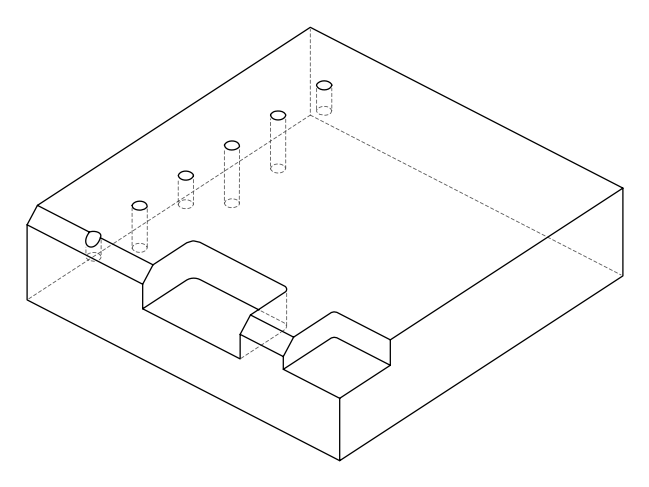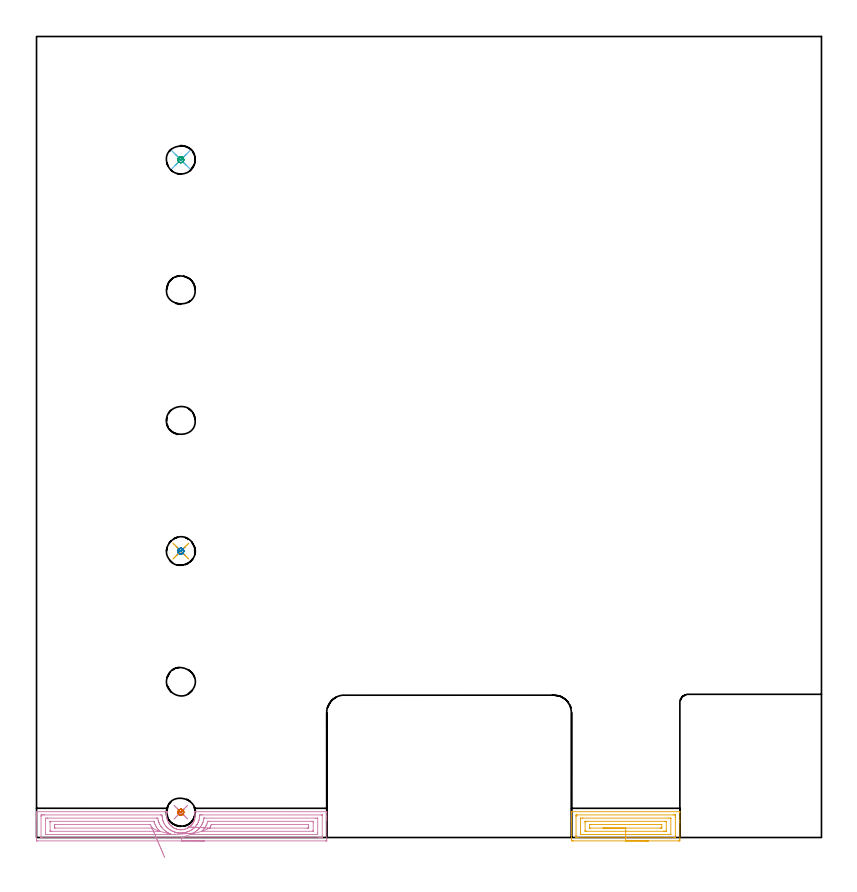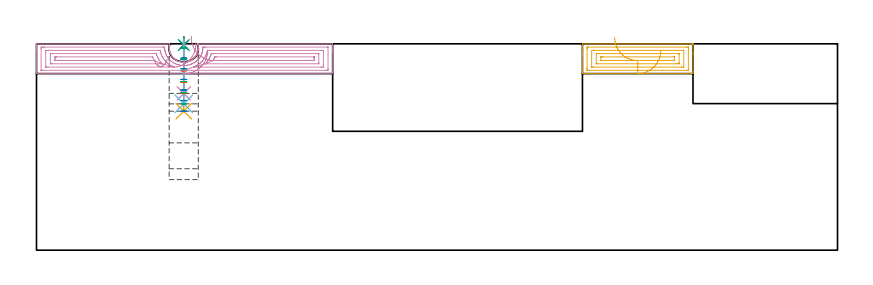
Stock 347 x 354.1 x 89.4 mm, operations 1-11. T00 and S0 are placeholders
(PLAN: 16 operations, 6 tool changes, 89.6 min)
(1 SPOT_DRILL | STEP1POCKET | NXT0321_9005460120000 | 0.03 min | 2 mm3)
(2 SPOT_DRILL_1 | STEP1POCKET_2 | NXT0321_9005460120000 | 0.03 min | 1 mm3)
(3 SPOT_DRILL_2 | STEP1POCKET_5 | NXT0321_9005460120000 | 0.03 min | 2 mm3)
(4 DRILL_BLIND_HOLE_INTO_CENTER | STEP1POCKET | NXT0301_087 | 0.1 min | 2115 mm3)
(5 DRILL_BLIND_HOLE_INTO_CENTER_1 | STEP1POCKET_2 | NXT0301_087 | 0.13 min | 2927 mm3)
(6 DRILL_BLIND_HOLE_INTO_CENTER_2 | STEP1POCKET_5 | NXT0301_087 | 0.11 min | 2590 mm3)
(7 MILL_ROUGH_BLIND_HOLE_CONTOUR | STEP1POCKET | NXT0201_010 | Spiral | 0.25 min | 562 mm3)
(8 MILL_ROUGH_BLIND_HOLE_CONTOUR_1 | STEP1POCKET_2 | NXT0201_010 | Spiral | 0.35 min | 711 mm3)
(9 MILL_ROUGH_BLIND_HOLE_CONTOUR_2 | STEP1POCKET_5 | NXT0201_010 | Spiral | 0.3 min | 648 mm3)
(10 AREA_MILL | FG_CHAMFER_SURFACE | UGT0205_001 | 5.38 min | 10949 mm3)
(11 AREA_MILL_1 | FG_CHAMFER_SURFACE_1 | UGT0205_001 | 2.16 min | 5116 mm3)
(12 MILL_CORNER_NOTCH_RECTANGULAR | CORNER_NOTCH_RECTANGULAR | NXT0201_008 | Follow Part, ap 1.5, ae 75% | 42.38 min | 101996 mm3)
(13 MILL_SLOT | SLOT_PARTIAL_RECTANGULAR | NXT0201_011 | Follow Part, ap 3, ae 75% | 35.81 min | 255862 mm3)
(14 MILL_BLIND_HOLE_FROM_SOLID_MATERIAL | STEP1POCKET_1 | NXT0201_010 | Spiral | 0.7 min | 5370 mm3)
(15 MILL_BLIND_HOLE_FROM_SOLID_MATERIAL_1 | STEP1POCKET_3 | NXT0201_010 | Spiral | 0.95 min | 7324 mm3)
(16 MILL_BLIND_HOLE_FROM_SOLID_MATERIAL_2 | STEP1POCKET_4 | NXT0201_010 | Spiral | 0.9 min | 6729 mm3)
(TOOL NXT0321_9005460120000 | NC Spot Drill, 142deg, 12mm, Carbide, Uncoated | D12 PA142 FL30 Z2)
(TOOL NXT0301_087 | Carbide Drill 11.6mm [860.1-1160-058A1-MM 2214] | D11.6 PA140 FL72 Z2)
(TOOL NXT0201_010 | ENDMILL 10mm [2P460-1000-NA 1630] | D10 FL30 Z6)
(TOOL UGT0205_001 | Chamfer Mill 20 x 3 x 45 deg. | D20 FL50 Z2)
(TOOL NXT0201_008 | ENDMILL 6mm [2P460-0600-NA 1630] | D6 FL26 Z6)
(TOOL NXT0201_011 | ENDMILL 12mm [2P460-1200-NA 1630] | D12 FL38 Z6)
(OP 1 SPOT_DRILL)
G17 G21 G94 G90
T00 M6
G54
G17 G0 G90 X63.8 Y11.2 S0 M3
G43 Z99.4 H0
G94 G81 G98 Z88.858 F250. R92.4
G80
M5
M2
(OP 2 SPOT_DRILL_1)
G17 G21 G94 G90
T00 M6
G54
G17 G0 G90 X63.8 Y126.6 S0 M3
G43 Z99.4 H0
G94 G81 G98 Z88.858 F250. R92.4
G80
M5
M2
(OP 3 SPOT_DRILL_2)
G17 G21 G94 G90
T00 M6
G54
G17 G0 G90 X63.8 Y299.6 S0 M3
G43 Z99.4 H0
G94 G81 G98 Z88.858 F250. R92.4
G80
M5
M2
(OP 4 DRILL_BLIND_HOLE_INTO_CENTER)
G17 G21 G94 G90
T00 M6
G54
G17 G0 G90 X63.8 Y11.2 S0 M3
G43 Z99.4 H1
G94 G81 G98 Z67.9 F250. R91.4
G80
M5
M2
(OP 5 DRILL_BLIND_HOLE_INTO_CENTER_1)
G17 G21 G94 G90
T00 M6
G54
G17 G0 G90 X63.8 Y126.6 S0 M3
G43 Z99.4 H1
G94 G81 G98 Z60.2 F250. R91.4
G80
M5
M2
(OP 6 DRILL_BLIND_HOLE_INTO_CENTER_2)
G17 G21 G94 G90
T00 M6
G54
G17 G0 G90 X63.8 Y299.6 S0 M3
G43 Z99.4 H1
G94 G81 G98 Z63.4 F250. R91.4
G80
M5
M2
(OP 7 MILL_ROUGH_BLIND_HOLE_CONTOUR)
G17 G21 G94 G90
T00 M6
G54
G17 G0 G90 X63.8 Y11.2 S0 M3
G43 Z99.4 H1
Z87.5
G94 G3 X64.43 Y11.87 R0.631 F250.
X63.718 Y12.497 R0.67
X62.503 Y11.118 R1.3
X63.718 Y12.497 R-1.3
X63.11 Y11.808 R0.65
X63.8 Y11.2 R0.65
G0 Z82.6
G3 X64.43 Y11.87 R0.631
X63.718 Y12.497 R0.67
X62.503 Y11.118 R1.3
X63.718 Y12.497 R-1.3
X63.11 Y11.808 R0.65
X63.8 Y11.2 R0.65
G0 Z77.7
G3 X64.43 Y11.87 R0.631
X63.718 Y12.497 R0.67
X62.503 Y11.118 R1.3
X63.718 Y12.497 R-1.3
X63.11 Y11.808 R0.65
X63.8 Y11.2 R0.65
G0 Z72.8
G3 X64.43 Y11.87 R0.631
X63.718 Y12.497 R0.67
X62.503 Y11.118 R1.3
X63.718 Y12.497 R-1.3
X63.11 Y11.808 R0.65
X63.8 Y11.2 R0.65
G0 Z67.9
G3 X64.43 Y11.87 R0.631
X63.718 Y12.497 R0.67
X62.503 Y11.118 R1.3
X63.718 Y12.497 R-1.3
X63.11 Y11.808 R0.65
X63.8 Y11.2 R0.65
G0 Z99.4
M5
M2
(OP 8 MILL_ROUGH_BLIND_HOLE_CONTOUR_1)
G17 G21 G94 G90
T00 M6
G54
G17 G0 G90 X63.8 Y126.6 S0 M3
G43 Z99.4 H1
Z87.8
G94 G3 X64.43 Y127.27 R0.631 F250.
X63.718 Y127.897 R0.67
X62.503 Y126.518 R1.3
X63.718 Y127.897 R-1.3
X63.11 Y127.208 R0.65
X63.8 Y126.6 R0.65
G0 Z83.2
G3 X64.43 Y127.27 R0.631
X63.718 Y127.897 R0.67
X62.503 Y126.518 R1.3
X63.718 Y127.897 R-1.3
X63.11 Y127.208 R0.65
X63.8 Y126.6 R0.65
G0 Z78.6
G3 X64.43 Y127.27 R0.631
X63.718 Y127.897 R0.67
X62.503 Y126.518 R1.3
X63.718 Y127.897 R-1.3
X63.11 Y127.208 R0.65
X63.8 Y126.6 R0.65
G0 Z74.
G3 X64.43 Y127.27 R0.631
X63.718 Y127.897 R0.67
X62.503 Y126.518 R1.3
X63.718 Y127.897 R-1.3
X63.11 Y127.208 R0.65
X63.8 Y126.6 R0.65
G0 Z69.4
G3 X64.43 Y127.27 R0.631
X63.718 Y127.897 R0.67
X62.503 Y126.518 R1.3
X63.718 Y127.897 R-1.3
X63.11 Y127.208 R0.65
X63.8 Y126.6 R0.65
G0 Z64.8
G3 X64.43 Y127.27 R0.631
X63.718 Y127.897 R0.67
X62.503 Y126.518 R1.3
X63.718 Y127.897 R-1.3
X63.11 Y127.208 R0.65
X63.8 Y126.6 R0.65
G0 Z60.2
G3 X64.43 Y127.27 R0.631
X63.718 Y127.897 R0.67
X62.503 Y126.518 R1.3
X63.718 Y127.897 R-1.3
X63.11 Y127.208 R0.65
X63.8 Y126.6 R0.65
G0 Z99.4
M5
M2
(OP 9 MILL_ROUGH_BLIND_HOLE_CONTOUR_2)
G17 G21 G94 G90
T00 M6
G54
G17 G0 G90 X63.8 Y299.6 S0 M3
G43 Z99.4 H1
Z87.567
G94 G3 X64.43 Y300.27 R0.631 F250.
X63.718 Y300.897 R0.67
X62.503 Y299.518 R1.3
X63.718 Y300.897 R-1.3
X63.11 Y300.208 R0.65
X63.8 Y299.6 R0.65
G0 Z82.733
G3 X64.43 Y300.27 R0.631
X63.718 Y300.897 R0.67
X62.503 Y299.518 R1.3
X63.718 Y300.897 R-1.3
X63.11 Y300.208 R0.65
X63.8 Y299.6 R0.65
G0 Z77.9
G3 X64.43 Y300.27 R0.631
X63.718 Y300.897 R0.67
X62.503 Y299.518 R1.3
X63.718 Y300.897 R-1.3
X63.11 Y300.208 R0.65
X63.8 Y299.6 R0.65
G0 Z73.067
G3 X64.43 Y300.27 R0.631
X63.718 Y300.897 R0.67
X62.503 Y299.518 R1.3
X63.718 Y300.897 R-1.3
X63.11 Y300.208 R0.65
X63.8 Y299.6 R0.65
G0 Z68.233
G3 X64.43 Y300.27 R0.631
X63.718 Y300.897 R0.67
X62.503 Y299.518 R1.3
X63.718 Y300.897 R-1.3
X63.11 Y300.208 R0.65
X63.8 Y299.6 R0.65
G0 Z63.4
G3 X64.43 Y300.27 R0.631
X63.718 Y300.897 R0.67
X62.503 Y299.518 R1.3
X63.718 Y300.897 R-1.3
X63.11 Y300.208 R0.65
X63.8 Y299.6 R0.65
G0 Z99.4
M5
M2
(OP 10 AREA_MILL)
G17 G21 G94 G90
T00 M6
G54
G17 G0 G90 X74.15 Y-1.5 S1061 M3
G43 Z99.4 H0
Z86.5
G94 G1 X74.112 Z85.628 F250.
X73.998 Z84.764
X73.809 Z83.912
X73.547 Z83.08
X73.213 Z82.274
X72.81 Z81.5
X72.341 Z80.764
X71.81 Z80.072
X71.221 Z79.429
X70.578 Z78.84
X69.886 Z78.308
X69.15 Z77.84
X68.376 Z77.437
X67.57 Z77.103
X66.738 Z76.841
X65.886 Z76.652
X65.022 Z76.538
X64.15 Z76.5
X0.562
X0.011 Y-1.495 Z76.501
X0.008 Y-1.493 Z76.504
X0. Y-1.484 Z76.512
Y7.57 Z85.563
Y8.213 Z86.21
Y8.443 Z86.44
Y9.086 Z87.083
Y9.316 Z87.312
Y9.777 Z87.776
Y10.454 Z88.453
Y11.063 Z89.061
Y11.223 Z89.221
X0.003 Y11.314 Z89.306
X0.01 Y11.397 Z89.389
X0.117 Y11.4 Z89.4
X57.48
X57.721 Y11.396 Z89.39
X57.697 Y11.236 Z89.231
X57.66 Y11.063 Z89.059
X57.625 Y10.901 Z88.899
X57.555 Y10.454 Z88.453
X57.517 Y10.009 Z88.009
X57.511 Y9.564 Z87.564
X57.537 Y9.119 Z87.118
X57.594 Y8.675 Z86.674
X57.685 Y8.228 Z86.226
X57.73 Y8.06 Z86.058
X57.803 Y7.785 Z85.784
X57.847 Y7.646 Z85.645
X57.896 Y7.509 Z85.508
X57.925 Y7.445 Z85.444
X58.171 Y6.895 Z84.893
X58.281 Y6.697 Z84.694
X58.42 Y6.445 Z84.443
X58.539 Y6.26 Z84.259
X58.702 Y6.005 Z84.005
X58.765 Y5.92 Z83.92
X58.79 Y5.886 Z83.885
X59.126 Y5.491 Z83.491
X59.484 Y5.116 Z83.115
X59.555 Y5.05 Z83.047
X59.582 Y5.024 Z83.023
X59.666 Y4.95 Z82.95
X59.683 Y4.936 Z82.935
X59.844 Y4.812 Z82.812
X60.121 Y4.6 Z82.598
X60.576 Y4.294 Z82.289
X60.593 Y4.284 Z82.28
X60.687 Y4.227 Z82.224
X60.982 Y4.077 Z82.075
X61.074 Y4.03 Z82.028
X61.181 Y3.982 Z81.981
X61.47 Y3.857 Z81.853
X61.744 Y3.76 Z81.759
X61.914 Y3.703 Z81.696
X61.927 Y3.7 Z81.692
X62.371 Y3.574 Z81.573
X62.582 Y3.533 Z81.532
X62.809 Y3.489 Z81.487
X62.914 Y3.476 Z81.474
X63.257 Y3.435 Z81.431
X63.703 Y3.412 Z81.404
X63.865 Y3.415 Z81.405
X64.15 Y3.418 Z81.417
X64.598 Y3.462 Z81.458
X65.048 Y3.535 Z81.535
X65.437 Y3.629 Z81.628
X65.492 Y3.642 Z81.641
X65.937 Y3.783 Z81.782
X66.387 Y3.969 Z81.966
X66.542 Y4.042 Z82.041
X66.615 Y4.077 Z82.076
X66.83 Y4.18 Z82.178
X66.914 Y4.226 Z82.225
X67.324 Y4.491 Z82.49
X67.724 Y4.778 Z82.777
X68.111 Y5.116 Z83.114
X68.236 Y5.241 Z83.239
X68.371 Y5.376 Z83.375
X68.617 Y5.648 Z83.645
X68.751 Y5.823 Z83.818
X68.892 Y6.006 Z84.003
X69.041 Y6.233 Z84.233
X69.179 Y6.444 Z84.443
X69.323 Y6.697 Z84.695
X69.436 Y6.895 Z84.894
X69.51 Y7.044 Z85.043
X69.588 Y7.233 Z85.232
X69.661 Y7.413 Z85.409
X69.716 Y7.57 Z85.563
X69.792 Y7.787 Z85.782
X69.915 Y8.228 Z86.227
X69.931 Y8.303 Z86.303
X70.006 Y8.674 Z86.674
X70.063 Y9.118 Z87.118
X70.089 Y9.564 Z87.564
X70.083 Y10.009 Z88.009
X70.045 Y10.454 Z88.454
X69.975 Y10.9 Z88.9
X69.931 Y11.105 Z89.105
X69.884 Y11.347 Z89.344
X69.879 Y11.395 Z89.392
X69.931 Y11.4 Z89.4
X128.183
X128.29 Y11.397 Z89.389
X128.297 Y11.314 Z89.306
X128.3 Y11.222 Z89.221
Y10.602 Z88.601
Y9.777 Z87.776
Y9.316 Z87.312
Y9.086 Z87.083
Y8.443 Z86.44
Y8.213 Z86.21
Y7.57 Z85.563
Y-1.163 Z76.834
X128.298 Y-1.487 Z76.51
X128.292 Y-1.493 Z76.504
X128.286 Y-1.498 Z76.498
X127.738 Y-1.5 Z76.5
X64.15
Y-0.086 Z77.914
X2.341 Y-0.085 Z77.915
X2.131 Y-0.084 Z77.916
X2.027 Y-0.079 Z77.921
X2.009 Y-0.078 Z77.922
X2.005 Y-0.065 Z77.935
X2.003 Y-0.049 Z77.951
X2. Y0.044 Z78.044
X2.001 Y9.316 Z87.316
X2.003 Y9.648 Z87.648
X2.01 Y9.978 Z87.978
X2.341 Y9.983 Z87.983
X2.55 Y9.985 Z87.985
X3.23 Y9.986 Z87.986
X3.438
X54.812 Y9.985 Z87.985
X55.022 Y9.984 Z87.984
X55.493 Y9.979 Z87.979
X55.516 Y9.499 Z87.499
X55.529 Y9.316 Z87.316
X55.56 Y8.955 Z86.955
X55.606 Y8.536 Z86.536
X55.623 Y8.443 Z86.443
X55.701 Y8.048 Z86.048
X55.831 Y7.57 Z85.57
X55.882 Y7.392 Z85.392
X56.05 Y6.968 Z84.968
X56.171 Y6.697 Z84.697
X56.301 Y6.412 Z84.412
X56.591 Y5.876 Z83.876
X56.623 Y5.823 Z83.823
X56.677 Y5.738 Z83.738
X56.931 Y5.364 Z83.364
X57.097 Y5.146 Z83.146
X57.26 Y4.95 Z82.95
X57.48 Y4.698 Z82.698
X57.789 Y4.376 Z82.376
X58.105 Y4.077 Z82.077
X58.369 Y3.864 Z81.864
X58.561 Y3.72 Z81.72
X59.185 Y3.276 Z81.276
X59.259 Y3.229 Z81.229
X59.303 Y3.203 Z81.203
X59.855 Y2.916 Z80.916
X60.148 Y2.779 Z80.779
X60.437 Y2.652 Z80.652
X60.879 Y2.485 Z80.485
X61.037 Y2.43 Z80.43
X61.081 Y2.417 Z80.417
X61.384 Y2.33 Z80.33
X61.927 Y2.2 Z80.2
X62.094 Y2.166 Z80.166
X62.495 Y2.098 Z80.098
X62.816 Y2.059 Z80.059
X63.123 Y2.029 Z80.029
X63.705 Y2.001 Z80.001
X64.035 Y2.007 Z80.007
X64.313 Y2.015 Z80.015
X64.595 Y2.04 Z80.04
X64.865 Y2.065 Z80.065
X65.484 Y2.161 Z80.161
X65.628 Y2.189 Z80.189
X66.234 Y2.33 Z80.33
X66.355 Y2.366 Z80.366
X66.373 Y2.372 Z80.372
X66.734 Y2.493 Z80.493
X66.997 Y2.591 Z80.591
X67.263 Y2.7 Z80.7
X67.616 Y2.856 Z80.856
X68.152 Y3.124 Z81.124
X68.284 Y3.203 Z81.203
X68.739 Y3.501 Z81.501
X69.041 Y3.717 Z81.717
X69.249 Y3.873 Z81.873
X69.485 Y4.077 Z82.077
X69.718 Y4.285 Z82.285
X69.931 Y4.494 Z82.494
X70.152 Y4.732 Z82.732
X70.347 Y4.95 Z82.95
X70.55 Y5.215 Z83.215
X70.82 Y5.588 Z83.588
X70.914 Y5.731 Z83.731
X70.971 Y5.823 Z83.823
X71.181 Y6.178 Z84.178
X71.44 Y6.697 Z84.697
X71.518 Y6.885 Z84.885
X71.709 Y7.378 Z85.378
X71.756 Y7.524 Z85.524
X71.768 Y7.57 Z85.57
X71.927 Y8.23 Z86.23
X71.97 Y8.443 Z86.443
X72.045 Y8.987 Z86.987
X72.066 Y9.316 Z87.316
X72.088 Y9.818 Z87.818
X72.097 Y9.979 Z87.979
X72.258 Y9.981 Z87.981
X72.599 Y9.984 Z87.984
X72.807 Y9.985 Z87.985
X73.488 Y9.986 Z87.986
X125.959 Y9.985 Z87.985
X126.169 Y9.983 Z87.983
X126.273 Y9.979 Z87.979
X126.291 Y9.977 Z87.977
X126.295 Y9.965 Z87.965
X126.297 Y9.949 Z87.949
X126.3 Y9.856 Z87.856
X126.299 Y0.584 Z78.584
X126.297 Y0.252 Z78.252
X126.29 Y-0.078 Z77.922
X125.959 Y-0.083 Z77.917
X125.75 Y-0.085 Z77.915
X125.07 Y-0.086 Z77.914
X124.862
X64.15
X67.962 Y1.335 Z79.335
X68.062 Y1.381 Z79.381
X68.152 Y1.421 Z79.421
X68.236 Y1.457 Z79.457
X68.785 Y1.709 Z79.709
X69.041 Y1.835 Z79.835
X69.373 Y2.004 Z80.004
X69.931 Y2.345 Z80.345
X70.438 Y2.705 Z80.705
X70.82 Y2.996 Z80.996
X70.934 Y3.091 Z81.091
X71.061 Y3.203 Z81.203
X71.395 Y3.512 Z81.512
X71.709 Y3.827 Z81.827
X71.83 Y3.958 Z81.958
X71.933 Y4.077 Z82.077
X72.23 Y4.439 Z82.439
X72.608 Y4.95 Z82.95
X72.936 Y5.492 Z83.492
X73.119 Y5.823 Z83.823
X73.243 Y6.064 Z84.064
X73.488 Y6.6 Z84.6
X73.515 Y6.67 Z84.67
X73.524 Y6.697 Z84.697
X73.732 Y7.33 Z85.33
X73.794 Y7.57 Z85.57
X73.907 Y8.032 Z86.032
X73.986 Y8.443 Z86.443
X74.004 Y8.535 Z86.535
X74.011 Y8.556 Z86.556
X74.014 Y8.562 Z86.562
X74.031 Y8.565 Z86.565
X74.116 Y8.569 Z86.569
X74.247 Y8.571 Z86.571
X123.291
X124.054 Y8.567 Z86.567
X124.181 Y8.564 Z86.564
X124.29 Y8.554 Z86.554
X124.295 Y8.443 Z86.443
X124.299 Y8.327 Z86.327
X124.3 Y2.213 Z80.213
X124.295 Y1.457 Z79.457
X124.293 Y1.346 Z79.346
X124.181 Y1.336 Z79.336
X123.421 Y1.329 Z79.329
X123.291
X68.152
X67.962 Y1.335 Z79.335
X73.11 Y2.756 Z80.756
X73.509 Y3.183 Z81.183
X73.527 Y3.203 Z81.203
X73.907 Y3.665 Z81.665
X74.22 Y4.077 Z82.077
X74.286 Y4.166 Z82.166
X74.377 Y4.295 Z82.295
X74.632 Y4.7 Z82.7
X74.784 Y4.95 Z82.95
X74.954 Y5.257 Z83.257
X75.241 Y5.823 Z83.823
X75.249 Y5.841 Z83.841
X75.267 Y5.881 Z83.881
X75.496 Y6.471 Z84.471
X75.579 Y6.697 Z84.697
X75.728 Y7.117 Z85.117
X75.752 Y7.151 Z85.151
X75.805 Y7.153 Z85.153
X75.922 Y7.155 Z85.155
X76.156 Y7.157 Z85.157
X76.576
X121.513
X121.934 Y7.156 Z85.156
X122.203 Y7.152 Z85.152
X122.252 Y7.15 Z85.15
X122.29 Y7.142 Z85.142
X122.293 Y7.077 Z85.077
X122.299 Y6.797 Z84.797
X122.3 Y3.203 Z81.203
X122.296 Y2.817 Z80.817
X122.293 Y2.769 Z80.769
X122.291 Y2.751 Z80.751
X122.262 Y2.749 Z80.749
X122.138 Y2.745 Z80.745
X121.981 Y2.743 Z80.743
X73.488
X73.373 Y2.744 Z80.744
X73.252 Y2.746 Z80.746
X73.15 Y2.75 Z80.75
X73.11 Y2.756 Z80.756
X76.506 Y4.164 Z82.164
X76.505 Y4.17 Z82.17
X76.518 Y4.198 Z82.198
X76.659 Y4.457 Z82.457
X76.926 Y4.95 Z82.95
X76.967 Y5.027 Z83.027
X77.046 Y5.187 Z83.187
X77.245 Y5.627 Z83.627
X77.277 Y5.693 Z83.693
X77.295 Y5.727 Z83.727
X77.331 Y5.736 Z83.736
X78.017 Y5.743 Z83.743
X120.148
X120.231 Y5.741 Z83.741
X120.272 Y5.739 Z83.739
X120.286 Y5.737 Z83.737
X120.29 Y5.728 Z83.728
X120.294 Y5.641 Z83.641
X120.299 Y5.268 Z83.268
Y4.95 Z82.95
X120.296 Y4.398 Z82.398
X120.29 Y4.21 Z82.21
X120.281 Y4.163 Z82.163
X120.238 Y4.161 Z82.161
X120.138 Y4.159 Z82.159
X119.734 Y4.157 Z82.157
X119.652
X76.964
X76.676 Y4.159 Z82.159
X76.534 Y4.162 Z82.162
X76.506 Y4.164 Z82.164
X75.639 Y4.211 Z82.249
X74.783 Y4.257 Z82.409
X73.944 Y4.303 Z82.644
X73.128 Y4.347 Z82.951
X72.343 Y4.39 Z83.328
X71.593 Y4.43 Z83.772
X70.885 Y4.469 Z84.28
X70.223 Y4.505 Z84.848
X69.614 Y4.538 Z85.471
X69.061 Y4.568 Z86.145
X68.569 Y4.595 Z86.865
X68.141 Y4.618 Z87.625
X67.781 Y4.637 Z88.42
X67.492 Y4.653 Z89.243
X67.276 Y4.665 Z90.088
X67.133 Y4.673 Z90.948
X67.067 Y4.676 Z91.818
X67.076 Z92.69
G0 X69.035 Y1.875 Z89.891
G1 X69.047 Z89.019
X68.983 Y1.872 Z88.149
X68.844 Y1.864 Z87.288
X68.63 Y1.851 Z86.442
X68.343 Y1.835 Z85.618
X67.986 Y1.814 Z84.823
X67.561 Y1.79 Z84.061
X67.071 Y1.762 Z83.34
X66.521 Y1.73 Z82.664
X65.913 Y1.695 Z82.038
X65.254 Y1.657 Z81.469
X64.547 Y1.616 Z80.958
X63.799 Y1.573 Z80.512
X63.015 Y1.528 Z80.132
X62.201 Y1.482 Z79.823
X61.362 Y1.433 Z79.585
X60.507 Y1.384 Z79.422
X59.64 Y1.334 Z79.334
X59.607 Y1.332 Z79.332
X59.52 Y1.33 Z79.33
X59.389 Y1.329 Z79.329
X59.259
X5.009
X4.246 Y1.333 Z79.333
X4.119 Y1.336 Z79.336
X4.01 Y1.346 Z79.346
X4.005 Y1.457 Z79.457
X4.001 Y1.573 Z79.573
X4. Y7.687 Z85.687
X4.005 Y8.443 Z86.443
X4.007 Y8.554 Z86.554
X4.119 Y8.564 Z86.564
X4.879 Y8.571 Z86.571
X5.009
X53.033
X53.164 Y8.57 Z86.57
X53.425 Y8.566 Z86.566
X53.582 Y8.562 Z86.562
X53.592 Y8.522 Z86.522
X53.609 Y8.443 Z86.443
X53.751 Y7.738 Z85.738
X53.795 Y7.57 Z85.57
X53.923 Y7.102 Z85.102
X54.079 Y6.697 Z84.697
X54.181 Y6.443 Z84.443
X54.479 Y5.823 Z83.823
X54.812 Y5.232 Z83.232
X54.995 Y4.95 Z82.95
X55.079 Y4.826 Z82.826
X55.458 Y4.316 Z82.316
X55.665 Y4.077 Z82.077
X55.701 Y4.035 Z82.035
X56.113 Y3.604 Z81.604
X56.528 Y3.203 Z81.203
X56.591 Y3.147 Z81.147
X56.91 Y2.89 Z80.89
X57.48 Y2.484 Z80.484
X57.706 Y2.33 Z80.33
X58.11 Y2.075 Z80.075
X58.369 Y1.934 Z79.934
X58.656 Y1.784 Z79.784
X59.184 Y1.53 Z79.53
X59.259 Y1.497 Z79.497
X59.351 Y1.457 Z79.457
X59.64 Y1.334 Z79.334
X54.484 Y2.748 Z80.748
X54.458 Y2.747 Z80.747
X54.39 Y2.745 Z80.745
X53.923 Y2.743 Z80.743
X53.502
X6.787
X6.366 Y2.744 Z80.744
X6.097 Y2.748 Z80.748
X6.048 Y2.75 Z80.75
X6.01 Y2.758 Z80.758
X6.008 Y2.823 Z80.823
X6.001 Y3.103 Z81.103
X6. Y6.697 Z84.697
X6.004 Y7.083 Z85.083
X6.007 Y7.131 Z85.131
X6.009 Y7.149 Z85.149
X6.038 Y7.151 Z85.151
X6.162 Y7.155 Z85.155
X6.319 Y7.157 Z85.157
X51.675
X51.781 Y7.155 Z85.155
X51.833 Y7.153 Z85.153
X51.854 Y7.151 Z85.151
X51.864 Y7.133 Z85.133
X51.941 Y6.896 Z84.896
X52.011 Y6.697 Z84.697
X52.144 Y6.329 Z84.329
X52.37 Y5.823 Z83.823
X52.555 Y5.419 Z83.419
X52.821 Y4.95 Z82.95
X53.033 Y4.586 Z82.586
X53.378 Y4.077 Z82.077
X53.923 Y3.389 Z81.389
X54.084 Y3.203 Z81.203
X54.21 Y3.061 Z81.061
X54.413 Y2.832 Z80.832
X54.484 Y2.748 Z80.748
X51.097 Y4.161 Z82.161
X51.095 Y4.16 Z82.16
X51.072 Y4.159 Z82.159
X50.971 Y4.157 Z82.157
X50.769
X8.152
X8.069 Y4.159 Z82.159
X8.028 Y4.161 Z82.161
X8.014 Y4.163 Z82.163
X8.01 Y4.172 Z82.172
X8.006 Y4.259 Z82.259
X8.001 Y4.632 Z82.632
Y4.95 Z82.95
X8.003 Y5.502 Z83.502
X8.01 Y5.69 Z83.69
X8.02 Y5.737 Z83.737
X8.062 Y5.738 Z83.738
X8.162 Y5.74 Z83.74
X8.566 Y5.743 Z83.743
X8.648
X50.163
X50.264 Y5.741 Z83.741
X50.288 Y5.739 Z83.739
X50.294 Y5.737 Z83.737
X50.31 Y5.71 Z83.71
X50.365 Y5.601 Z83.601
X50.675 Y4.95 Z82.95
X51.027 Y4.3 Z82.3
X51.086 Y4.186 Z82.186
X51.097 Y4.161 Z82.161
X51.36 Y3.548 Z81.599
X51.641 Y2.892 Z81.098
X51.939 Y2.198 Z80.661
X52.25 Y1.472 Z80.291
X52.573 Y0.719 Z79.991
X52.905 Y-0.055 Z79.764
X53.244 Y-0.845 Z79.611
X53.586 Y-1.643 Z79.534
X53.93 Y-2.445 Z79.533
X54.273 Y-3.244 Z79.608
X54.611 Y-4.034 Z79.758
X54.944 Y-4.809 Z79.982
X55.267 Y-5.562 Z80.279
X55.579 Y-6.29 Z80.647
X55.877 Y-6.984 Z81.082
X56.159 Y-7.642 Z81.581
X56.423 Y-8.257 Z82.141
X56.666 Y-8.825 Z82.757
G0 Z99.4
M5
M2
(OP 11 AREA_MILL_1)
G17 G21 G94 G90
T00 M6
G54
G17 G0 G90 X270.45 Y-1.5 S1061 M3
G43 Z99.4 H0
Z86.5
G94 G1 X270.412 Z85.628 F250.
X270.298 Z84.764
X270.109 Z83.912
X269.847 Z83.08
X269.513 Z82.274
X269.11 Z81.5
X268.642 Z80.764
X268.111 Z80.072
X267.521 Z79.429
X266.878 Z78.84
X266.186 Z78.308
X265.45 Z77.84
X264.676 Z77.437
X263.87 Z77.103
X263.038 Z76.841
X262.187 Z76.652
X261.322 Z76.538
X260.45 Z76.5
X237.22
X237. Y-1.498 Z76.502
X236.51 Y-1.491 Z76.505
X236.505 Y-1.163 Z76.833
X236.5 Y-0.67 Z77.326
Y6.697 Z84.69
Y7.457 Z85.455
Y7.57 Z85.568
Y11.063 Z89.061
X236.501 Y11.315 Z89.313
X236.51 Y11.396 Z89.391
X236.557 Y11.4 Z89.4
X284.343
X284.39 Y11.396 Z89.391
X284.399 Y11.346 Z89.343
X284.4 Y11.313 Z89.311
Y7.457 Z85.455
Y6.697 Z84.69
Y-0.67 Z77.326
X284.395 Y-1.163 Z76.833
X284.39 Y-1.491 Z76.505
X284.237 Y-1.496 Z76.501
X283.9 Y-1.5 Z76.5
X260.45
Y-0.086 Z77.914
X239.448
X238.77 Y-0.084 Z77.916
X238.559 Y-0.081 Z77.919
X238.513 Y-0.079 Z77.921
X238.509 Y-0.065 Z77.935
X238.503 Y-0.026 Z77.974
X238.5 Y0.584 Z78.584
Y0.85 Z78.85
X238.501 Y9.316 Z87.316
X238.502 Y9.58 Z87.58
X238.51 Y9.848 Z87.848
X238.525 Y9.979 Z87.979
X238.601 Y9.981 Z87.981
X238.77 Y9.984 Z87.984
X238.977 Y9.985 Z87.985
X281.452 Y9.986 Z87.986
X282.13 Y9.984 Z87.984
X282.342 Y9.981 Z87.981
X282.387 Y9.979 Z87.979
X282.391 Y9.965 Z87.965
X282.397 Y9.926 Z87.926
X282.4 Y9.316 Z87.316
Y9.05 Z87.05
X282.399 Y0.584 Z78.584
X282.398 Y0.32 Z78.32
X282.39 Y0.052 Z78.052
X282.375 Y-0.079 Z77.921
X282.3 Y-0.081 Z77.919
X282.13 Y-0.084 Z77.916
X281.923 Y-0.085 Z77.915
X260.45 Y-0.086 Z77.914
Y1.328 Z79.328
X241.424 Y1.329 Z79.329
X240.666 Y1.332 Z79.332
X240.54 Y1.336 Z79.336
X240.51 Y1.345 Z79.345
X240.503 Y1.418 Z79.418
X240.501 Y1.457 Z79.457
Y8.481 Z86.481
X240.507 Y8.521 Z86.521
X240.516 Y8.565 Z86.565
X240.54 Y8.566 Z86.566
X241.295 Y8.571 Z86.571
X241.424
X279.476
X280.234 Y8.568 Z86.568
X280.361 Y8.564 Z86.564
X280.39 Y8.555 Z86.555
X280.397 Y8.482 Z86.482
X280.399 Y8.443 Z86.443
Y1.419 Z79.419
X280.393 Y1.379 Z79.379
X280.384 Y1.335 Z79.335
X280.361 Y1.334 Z79.334
X279.605 Y1.329 Z79.329
X279.476
X260.45 Y1.328 Z79.328
Y2.743 Z80.743
X243.194
X242.775 Y2.744 Z80.744
X242.557 Y2.748 Z80.748
X242.512 Y2.749 Z80.749
X242.508 Y2.832 Z80.832
X242.501 Y3.014 Z81.014
Y6.697 Z84.697
X242.507 Y7.039 Z85.039
X242.51 Y7.123 Z85.123
X242.523 Y7.151 Z85.151
X242.572 Y7.153 Z85.153
X242.729 Y7.156 Z85.156
X243.194 Y7.157 Z85.157
X243.612
X277.706
X278.125 Y7.156 Z85.156
X278.343 Y7.152 Z85.152
X278.388 Y7.151 Z85.151
X278.392 Y7.068 Z85.068
X278.399 Y6.886 Z84.886
Y3.203 Z81.203
X278.394 Y2.861 Z80.861
X278.39 Y2.777 Z80.777
X278.378 Y2.749 Z80.749
X278.328 Y2.747 Z80.747
X278.171 Y2.744 Z80.744
X277.706 Y2.743 Z80.743
X277.288
X260.45
Y4.157 Z82.157
X244.882
X244.573 Y4.164 Z82.164
X244.509 Y4.169 Z82.169
X244.504 Y4.214 Z82.214
X244.502 Y4.262 Z82.262
X244.5 Y5.408 Z83.408
X244.504 Y5.561 Z83.561
X244.51 Y5.682 Z83.682
X244.521 Y5.737 Z83.737
X244.563 Y5.738 Z83.738
X244.964 Y5.743 Z83.743
X245.045
X276.018 Y5.742 Z83.742
X276.327 Y5.736 Z83.736
X276.391 Y5.731 Z83.731
X276.396 Y5.686 Z83.686
X276.398 Y5.638 Z83.638
X276.4 Y4.492 Z82.492
X276.397 Y4.339 Z82.339
X276.39 Y4.218 Z82.218
X276.379 Y4.163 Z82.163
X276.337 Y4.162 Z82.162
X275.936 Y4.157 Z82.157
X275.855
X260.45
X259.579 Z82.195
X258.714 Z82.309
X257.862 Z82.498
X257.03 Z82.76
X256.224 Z83.094
X255.45 Z83.497
X254.714 Z83.965
X254.022 Z84.496
X253.379 Z85.086
X252.79 Z85.729
X252.259 Z86.421
X251.79 Z87.157
X251.387 Z87.931
X251.053 Z88.737
X250.791 Z89.569
X250.602 Z90.42
X250.488 Z91.285
X250.45 Z92.157
G0 Z99.4
M5
M2
